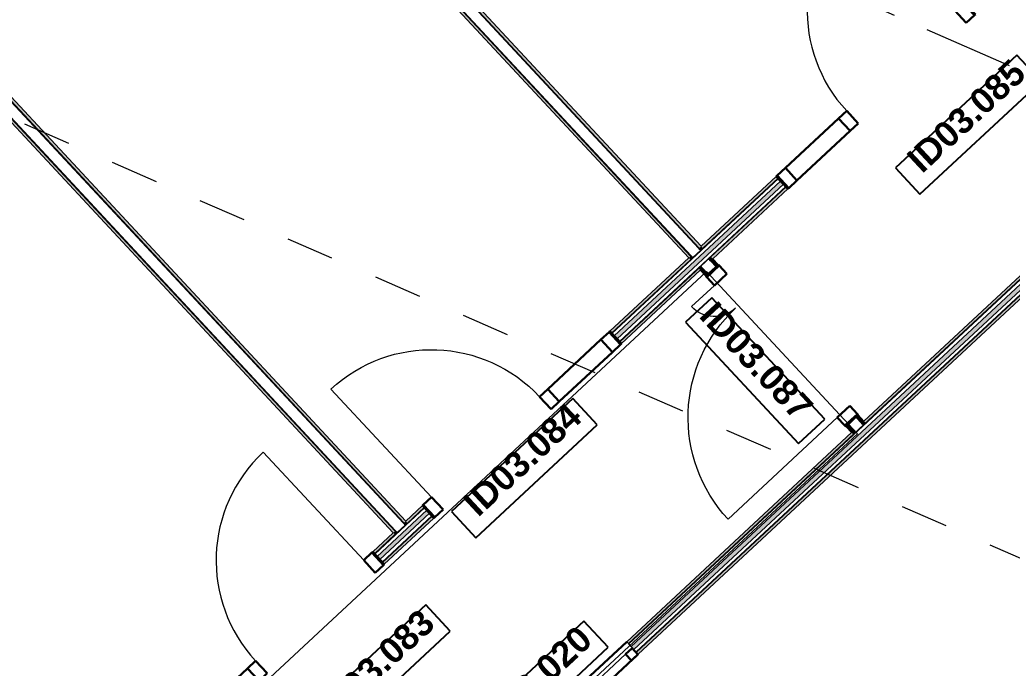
# Model space of a CAD drawing. Header units: millimetres. Extents: x -50172 to 90294, y -80883 to 25069.
# Drawn here: x -10694 to -4843, y -15485 to -11662 of the extents above; entities that cross this region are included whole.
import ezdxf
from ezdxf.enums import TextEntityAlignment as Align

# ---------------------------------------------------------------- set-up
doc = ezdxf.new("R2010")
doc.units = ezdxf.units.MM
doc.header["$MEASUREMENT"] = 0
doc.linetypes.add('Dashed', pattern=[564.444447, 282.222223, -282.222223])
doc.linetypes.add('Double Dashed', pattern=[1093.611073, 529.166651, -211.666656, 141.111112, -211.666656])
for name, color, linetype in [('A-95-MC_Marker_Section_P2.Marker', 7, 'Continuous'), ('New_A-05-M_Gross_Int_Circulation', 7, 'Continuous'), ('New_A-15-MG_Structural_Grid_Phase_2', 7, 'Continuous'), ('New_A-25-M_Wall_Int', 7, 'Continuous'), ('New_ArchiCAD Door Markers', 7, 'Continuous'), ('New_ArchiCAD Doors', 7, 'Continuous'), ('New_ArchiCAD Window Markers', 7, 'Continuous'), ('New_ArchiCAD Windows', 7, 'Continuous')]:
    doc.layers.add(name, color=color, linetype=linetype)
for name, color, linetype, lineweight in [('A-95-MC_Marker_Section_P2.Marker_Pen_No__1', 7, 'Continuous', 13), ('New_A-25-M_Wall_Int_Pen_No__1', 7, 'Continuous', 13), ('New_ArchiCAD Door Markers_Pen_No__1', 7, 'Continuous', 13), ('New_ArchiCAD Door Markers_Pen_No__5', 7, 'Continuous', 25), ('New_ArchiCAD Doors_Pen_No__1', 7, 'Continuous', 13), ('New_ArchiCAD Window Markers_Pen_No__1', 7, 'Continuous', 13), ('New_ArchiCAD Window Markers_Pen_No__5', 7, 'Continuous', 25), ('New_ArchiCAD Windows_Pen_No__1', 7, 'Continuous', 13), ('New_ArchiCAD Windows_Pen_No__83', 8, 'Continuous', 20), ('New_ArchiCAD Zone Stamps_Pen_No__6', 7, 'Continuous', 35)]:
    doc.layers.add(name, color=color, linetype=linetype, lineweight=lineweight)
for name, color, linetype, lineweight, true_color in [('New_A-05-M_Gross_Int_Circulation_Pen_No__74', 7, 'Continuous', 20, 0x606060), ('New_A-15-MG_Structural_Grid_Phase_2_Pen_No__222', 7, 'Continuous', 13, 0x65af33), ('New_A-25-M_Wall_Int_Pen_No__107', 7, 'Continuous', 15, 0xa6a6a6), ('New_ArchiCAD Doors_Pen_No__43', 7, 'Continuous', 30, 0x444444), ('New_ArchiCAD Doors_Pen_No__63', 7, 'Continuous', 20, 0x606060), ('New_ArchiCAD Windows_Pen_No__23', 7, 'Continuous', 30, 0x2a2a2a), ('New_ArchiCAD Windows_Pen_No__43', 7, 'Continuous', 30, 0x444444)]:
    doc.layers.add(name, color=color, linetype=linetype, lineweight=lineweight, true_color=true_color)
doc.styles.add('GENERATED_STYLE_1', font='')
doc.styles.add('GENERATED_STYLE_2', font='')
doc.styles.add('GENERATED_STYLE_3', font='')
doc.styles.add('GENERATED_STYLE_4', font='')
doc.styles.get('GENERATED_STYLE_1').set_extended_font_data('Arial', bold=True)
doc.styles.get('GENERATED_STYLE_2').set_extended_font_data('Swis721 BT', bold=True)
doc.styles.get('GENERATED_STYLE_3').set_extended_font_data('Arial')
doc.styles.get('GENERATED_STYLE_4').set_extended_font_data('Swis721 BT')

# ---------------------------------------------------------------- blocks, each defined once
blk = doc.blocks.new('Corridor 02-Third_INB 3152_2_1', base_point=(-27291.1, -30973.4))
at = {"layer": 'New_A-05-M_Gross_Int_Circulation_Pen_No__74', "linetype": 'Continuous'}
for p, q in [((-6645.4, -13146), (-25292.6, -30497.4)), ((-5754.5, -14103.4), (-6645.4, -13146)), ((-24435.4, -31464.6), (-5754.5, -14103.4))]:
    blk.add_line(p, q, dxfattribs=at)
at = {"layer": 'New_ArchiCAD Zone Stamps_Pen_No__6'}
for tag, height, style, p in [('ROOM_NAME', 250, 'GENERATED_STYLE_1', (-28123.9, -29413.8)), ('zoneNameLine2', 250, 'GENERATED_STYLE_1', (-28312.4, -29846)), ('ROOM_NUMBER', 200, 'GENERATED_STYLE_3', (-28500.8, -30266.7)), ('measuredAreaCode', 200, 'GENERATED_STYLE_3', (-28657.8, -30626.8)), ('ROOM_HOLES_PRM', 200, 'GENERATED_STYLE_3', (-28350.4, -30760.8)), ('DUMMY_649', 200, 'GENERATED_STYLE_3', (-27721.3, -31035.2)), ('DUMMY_650', 133.3, 'GENERATED_STYLE_3', (-27442, -31141.7))]:
    blk.add_attdef(tag, text='', height=height, rotation=336.44041, dxfattribs=dict(at, style=style)).set_placement(p, align=Align.TOP_LEFT)
blk = doc.blocks.new('*X537')
at = {"layer": 'New_A-25-M_Wall_Int_Pen_No__107', "linetype": 'Continuous'}
blk.add_hatch(color=256, dxfattribs=at).paths.add_polyline_path([(-7089.7, -15356.6), (-7081.6, -15365.4), (-7072.7, -15374.9), (-1122.6, -9838), (-1127.6, -9808.6)])
blk = doc.blocks.new('Horizontal Multi-Sash Window 19_2')
at = {"layer": 'New_ArchiCAD Windows_Pen_No__1', "linetype": 'Continuous'}
for p, q in [((-750, -13), (-750, 0)), ((750, -13), (750, 0)), ((-750, -32), (-750, -13)), ((-750, -35), (-750, -32)), ((-750, -50), (-750, -35)), ((750, -32), (750, -13)), ((750, -35), (750, -32)), ((750, -50), (750, -35))]:
    blk.add_line(p, q, dxfattribs=at)
at = {"layer": 'New_ArchiCAD Windows_Pen_No__23', "linetype": 'Continuous'}
for p, q in [((-750, 50), (750, 50)), ((-750, -50), (750, -50))]:
    blk.add_line(p, q, dxfattribs=at)
at = {"layer": 'New_ArchiCAD Windows_Pen_No__43', "linetype": 'Continuous'}
for p, q in [((-750, 0), (-745, 0)), ((-745, 0), (-695, 0)), ((-695, 0), (-695, -50)), ((-25, -50), (-25, 0)), ((-25, 0), (0, 0)), ((0, 0), (25, 0)), ((25, 0), (25, -50)), ((695, -50), (695, 0)), ((695, 0), (745, 0)), ((745, 0), (750, 0)), ((-745, -50), (-750, -50)), ((-695, -50), (-745, -50)), ((0, -50), (-25, -50)), ((25, -50), (0, -50)), ((745, -50), (695, -50)), ((750, -50), (745, -50))]:
    blk.add_line(p, q, dxfattribs=at)
at = {"layer": 'New_ArchiCAD Windows_Pen_No__83', "linetype": 'Continuous'}
for p, q in [((-745, -50), (-745, 0)), ((-695, 0), (-25, 0)), ((25, 0), (695, 0)), ((745, -50), (745, 0)), ((-25, -50), (-695, -50)), ((695, -50), (25, -50))]:
    blk.add_line(p, q, dxfattribs=at)
blk = doc.blocks.new('Window Stamp 18_8')
at = {"layer": 'New_ArchiCAD Window Markers_Pen_No__5', "linetype": 'Continuous'}
for p, q in [((647.5, -150), (-647.5, -150)), ((-647.5, -150), (-647.5, -361.8)), ((647.5, -150), (-647.5, -150)), ((647.5, -361.8), (647.5, -150)), ((-647.5, -361.8), (647.5, -361.8))]:
    blk.add_line(p, q, dxfattribs=at)
at = {"layer": 'New_ArchiCAD Window Markers_Pen_No__1', "style": 'GENERATED_STYLE_2'}
blk.add_attdef('AC_WIDO_ID', text='', height=150, rotation=180, dxfattribs=at).set_placement((588.7, -105.4), align=Align.BOTTOM_LEFT)
blk = doc.blocks.new('Wall_117_1', base_point=(-1115.1, -9881.6))
at = {"layer": 'New_A-25-M_Wall_Int_Pen_No__107', "linetype": 'Continuous'}
for points in [[(-5707.2, -14038.7), (-1132.3, -9781.5), (-1135.3, -9763.8), (-5717.4, -14027.7)], [(-7057.7, -15391), (-7047.5, -15402), (-4326.2, -12869.7), (-4341.2, -12863.2)], [(-5718.2, -14048.9), (-5707.2, -14038.7), (-5717.4, -14027.7), (-5728.4, -14037.9)], [(-7115.6, -15328.8), (-7105.4, -15339.7), (-5780.4, -14106.8), (-5790.6, -14095.8)], [(-5780.4, -14106.8), (-5769.4, -14096.6), (-5779.7, -14085.6), (-5790.6, -14095.8)]]:
    blk.add_hatch(color=256, dxfattribs=at).paths.add_polyline_path(points)
at = {"layer": 'New_A-25-M_Wall_Int_Pen_No__107', "linetype": 'Continuous', "lineweight": 0, "true_color": 0x535353}
for points in [[(-5716.1, -14051.1), (-1131.7, -9785), (-1132.3, -9781.5), (-5718.2, -14048.9)], [(-4332.2, -12850.7), (-7059.8, -15388.8), (-7057.7, -15391), (-4329.2, -12852)], [(-5720.4, -14050.9), (-5718.2, -14048.9), (-5728.4, -14037.9), (-5730.6, -14039.9)], [(-5720.4, -14050.9), (-7105.4, -15339.7), (-7103.4, -15341.9), (-5718.3, -14053.1)], [(-5769.4, -14096.6), (-5767.2, -14094.5), (-5777.5, -14083.5), (-5779.7, -14085.6)], [(-5718.3, -14053.1), (-5716.1, -14051.1), (-5718.2, -14048.9), (-5720.4, -14050.9)]]:
    blk.add_hatch(color=251, dxfattribs=at).paths.add_polyline_path(points)
at = {"layer": 'New_A-25-M_Wall_Int_Pen_No__1', "linetype": 'Continuous'}
for p, q in [((-1131.7, -9785), (-7103.4, -15341.9)), ((-1127.6, -9808.6), (-7089.7, -15356.6)), ((-1132.3, -9781.5), (-5718.2, -14048.9)), ((-1122.6, -9838), (-7072.7, -15374.9)), ((-4332.2, -12850.7), (-7059.8, -15388.8)), ((-4341.2, -12863.2), (-7057.7, -15391)), ((-5730.6, -14039.9), (-5720.4, -14050.9)), ((-5718.2, -14048.9), (-5728.4, -14037.9)), ((-5720.4, -14050.9), (-7105.4, -15339.7)), ((-5779.7, -14085.6), (-5769.4, -14096.6)), ((-5777.5, -14083.5), (-5767.2, -14094.5)), ((-7105.4, -15339.7), (-7115.6, -15328.8)), ((-7103.4, -15341.9), (-7105.4, -15339.7)), ((-7089.7, -15356.6), (-7103.4, -15341.9)), ((-7081.6, -15365.4), (-7089.7, -15356.6)), ((-7072.7, -15374.9), (-7081.6, -15365.4)), ((-7059.8, -15388.8), (-7072.7, -15374.9)), ((-7057.7, -15391), (-7059.8, -15388.8)), ((-7047.5, -15402), (-7057.7, -15391))]:
    blk.add_line(p, q, dxfattribs=at)
at = {"layer": 'New_A-25-M_Wall_Int_Pen_No__1', "linetype": 'Continuous', "flags": 128}
for points in [[(-1135.3, -9763.8), (-5717.4, -14027.7)], [(-7047.5, -15402), (-4326.2, -12869.7)], [(-5790.6, -14095.8), (-7115.6, -15328.8)]]:
    blk.add_lwpolyline(points, dxfattribs=at)
at = {"layer": 'New_A-25-M_Wall_Int', "color": 250, "lineweight": 50, "true_color": 0x2a2a2a}
blk.add_blockref('*X537', (0, 0), dxfattribs=at)
at = {"layer": 'New_ArchiCAD Window Markers'}
ref = blk.add_blockref('Window Stamp 18_8', (-7596.6, -15912.9), dxfattribs=dict(at, rotation=222.9395604774693))
ref.add_attrib('AC_WIDO_ID', 'P2-IS03.020', dxfattribs={"layer": 'New_ArchiCAD Window Markers_Pen_No__1', "color": 7, "height": 150, "rotation": 42.93956, "style": 'GENERATED_STYLE_2'}).set_placement((-8129.7, -16159.5), align=Align.BOTTOM_LEFT)
at = {"layer": 'New_ArchiCAD Windows', "color": 251, "linetype": 'Continuous', "lineweight": 20, "true_color": 0x606060, "xscale": -1, "zscale": 1000, "rotation": 42.93956047746932}
blk.add_blockref('Horizontal Multi-Sash Window 19_2', (-7630.6, -15876.3), dxfattribs=at)
blk = doc.blocks.new('*X583')
at = {"layer": 'New_A-25-M_Wall_Int_Pen_No__107', "linetype": 'Continuous'}
blk.add_hatch(color=256, dxfattribs=at).paths.add_polyline_path([(-8587.6, -14826), (-8570.6, -14844.3), (-8277.8, -14571.8), (-8294.8, -14553.5)])
blk = doc.blocks.new('*X584')
at = {"layer": 'New_A-25-M_Wall_Int_Pen_No__107', "linetype": 'Continuous'}
blk.add_hatch(color=256, dxfattribs=at).paths.add_polyline_path([(-6208.4, -12612), (-7189.4, -13524.8), (-7172.3, -13543.1), (-6191.3, -12630.3)])
blk = doc.blocks.new('Door with Sidelight on Side 2 19_8')
at = {"layer": 'New_ArchiCAD Doors_Pen_No__1', "linetype": 'Continuous'}
for p, q in [((-755, 0), (-755, -15)), ((755, 0), (755, -15)), ((-755, -15), (-755, -18)), ((-755, -18), (-755, -37)), ((-755, -37), (-755, -62)), ((755, -15), (755, -18)), ((755, -18), (755, -37)), ((755, -37), (755, -62)), ((-755, -62), (-755, -82)), ((-755, -82), (-755, -85)), ((-755, -85), (-755, -100)), ((755, -62), (755, -82)), ((755, -82), (755, -85)), ((755, -85), (755, -100))]:
    blk.add_line(p, q, dxfattribs=at)
at = {"layer": 'New_ArchiCAD Doors_Pen_No__43', "linetype": 'Continuous'}
for p, q in [((-748, 0), (-755, 0)), ((-755, 0), (-755, -100)), ((-682, 0), (-748, 0)), ((-748, 0), (-748, -100)), ((-254, 0), (-682, 0)), ((-682, 0), (-682, -100)), ((-682, -100), (-682, 0)), ((-254, -100), (-254, 0)), ((-188, 0), (-254, 0)), ((-254, 0), (-254, -100)), ((-188, -100), (-188, 0)), ((748, 0), (682, 0)), ((682, 0), (682, -100)), ((748, 0), (755, 0)), ((748, -100), (748, 0)), ((755, 0), (755, -100)), ((-748, -100), (-755, -100)), ((-748, -100), (-682, -100)), ((-682, -100), (-254, -100)), ((-254, -100), (-188, -100)), ((682, -100), (748, -100)), ((748, -100), (755, -100))]:
    blk.add_line(p, q, dxfattribs=at)
at = {"layer": 'New_ArchiCAD Doors_Pen_No__63', "linetype": 'Continuous'}
blk.add_line((682, 0), (682, 870), dxfattribs=at)
blk.add_arc((682, 0), 870, 90, 180, dxfattribs=at)
blk = doc.blocks.new('Door Stamp 17_19')
at = {"layer": 'New_ArchiCAD Door Markers_Pen_No__5', "linetype": 'Continuous'}
for p, q in [((770.5, -441.9), (-206.6, -441.9)), ((-206.6, -441.9), (-206.6, -653.7)), ((770.5, -653.7), (770.5, -441.9)), ((-206.6, -653.7), (770.5, -653.7)), ((-206.6, -653.7), (770.5, -653.7))]:
    blk.add_line(p, q, dxfattribs=at)
at = {"layer": 'New_ArchiCAD Door Markers_Pen_No__1', "style": 'GENERATED_STYLE_2'}
blk.add_attdef('AC_WIDO_ID', text='', height=150, dxfattribs=at).set_placement((-147.8, -609.1), align=Align.BOTTOM_LEFT)
blk = doc.blocks.new('Door Stamp 17_22')
at = {"layer": 'New_ArchiCAD Door Markers_Pen_No__5', "linetype": 'Continuous'}
for p, q in [((324.1, -142.3), (-653.1, -142.3)), ((-653.1, -142.3), (-653.1, -354.1)), ((324.1, -354.1), (324.1, -142.3)), ((-653.1, -354.1), (324.1, -354.1)), ((-653.1, -354.1), (324.1, -354.1))]:
    blk.add_line(p, q, dxfattribs=at)
at = {"layer": 'New_ArchiCAD Door Markers_Pen_No__1', "style": 'GENERATED_STYLE_2'}
blk.add_attdef('AC_WIDO_ID', text='', height=150, dxfattribs=at).set_placement((-594.3, -309.5), align=Align.BOTTOM_LEFT)
blk = doc.blocks.new('Wall_128_1', base_point=(-25323.7, -30348.4))
at = {"layer": 'New_A-25-M_Wall_Int_Pen_No__107', "linetype": 'Continuous', "lineweight": 0, "true_color": 0x535353}
for points in [[(-6223.4, -12595.9), (-6677.2, -13018.3), (-6675.2, -13020.5), (-6221.3, -12598.1)], [(-6680.7, -13112.9), (-6678.6, -13115.1), (-6175.7, -12647.2), (-6177.7, -12645)], [(-6679.4, -13020.3), (-7204.3, -13508.7), (-7202.3, -13510.9), (-6677.4, -13022.5)], [(-6687.5, -13007.3), (-6689.7, -13009.3), (-6679.4, -13020.3), (-6677.2, -13018.3)], [(-6677.2, -13018.3), (-6679.4, -13020.3), (-6677.4, -13022.5), (-6675.2, -13020.5)], [(-6736.5, -13052.9), (-6738.7, -13055), (-6728.5, -13065.9), (-6726.3, -13063.9)], [(-6629.6, -13069.5), (-6631.8, -13071.5), (-6621.5, -13082.5), (-6619.3, -13080.5)], [(-6682.8, -13115), (-7158.7, -13557.8), (-7156.7, -13560), (-6680.8, -13117.2)], [(-6680.7, -13112.9), (-6682.8, -13115), (-6680.8, -13117.2), (-6678.6, -13115.1)], [(-6678.6, -13115.1), (-6680.8, -13117.2), (-6670.6, -13128.2), (-6668.4, -13126.1)], [(-8419.6, -14639.5), (-8417.6, -14641.7), (-8307.8, -14539.6), (-8309.8, -14537.4)], [(-8557, -14858.9), (-8554.9, -14861.1), (-8262.1, -14588.6), (-8264.2, -14586.4)], [(-8421.8, -14641.6), (-8602.6, -14809.8), (-8600.6, -14812), (-8419.8, -14643.8)], [(-8478.9, -14674.2), (-8481.1, -14676.2), (-8470.9, -14687.2), (-8468.7, -14685.2)], [(-8429.8, -14628.6), (-8432, -14630.6), (-8421.8, -14641.6), (-8419.6, -14639.5)], [(-8419.6, -14639.5), (-8421.8, -14641.6), (-8419.8, -14643.8), (-8417.6, -14641.7)]]:
    blk.add_hatch(color=251, dxfattribs=at).paths.add_polyline_path(points)
at = {"layer": 'New_A-25-M_Wall_Int_Pen_No__107', "linetype": 'Continuous'}
for points in [[(-6233.6, -12584.9), (-6676.5, -12997.1), (-6666.3, -13008), (-6223.4, -12595.9)], [(-6175.7, -12647.2), (-6618.6, -13059.3), (-6608.4, -13070.3), (-6165.4, -12658.1)], [(-6676.5, -12997.1), (-6687.5, -13007.3), (-6677.2, -13018.3), (-6666.3, -13008)], [(-7214.6, -13497.8), (-7204.3, -13508.7), (-6739.5, -13076.2), (-6749.7, -13065.2)], [(-6738.7, -13055), (-6749.7, -13065.2), (-6739.5, -13076.2), (-6728.5, -13065.9)], [(-6618.6, -13059.3), (-6629.6, -13069.5), (-6619.3, -13080.5), (-6608.4, -13070.3)], [(-6691.8, -13127.4), (-7156.7, -13560), (-7146.4, -13571), (-6681.6, -13138.4)], [(-6680.8, -13117.2), (-6691.8, -13127.4), (-6681.6, -13138.4), (-6670.6, -13128.2)], [(-8320, -14526.4), (-8418.8, -14618.3), (-8408.6, -14629.3), (-8309.8, -14537.4)], [(-8554.9, -14861.1), (-8544.7, -14872.1), (-8251.9, -14599.6), (-8262.1, -14588.6)], [(-8418.8, -14618.3), (-8429.8, -14628.6), (-8419.6, -14639.5), (-8408.6, -14629.3)], [(-8481.1, -14676.2), (-8492.1, -14686.5), (-8481.8, -14697.4), (-8470.9, -14687.2)], [(-8492.1, -14686.5), (-8612.9, -14798.9), (-8602.6, -14809.8), (-8481.8, -14697.4)]]:
    blk.add_hatch(color=256, dxfattribs=at).paths.add_polyline_path(points)
at = {"layer": 'New_A-25-M_Wall_Int_Pen_No__1', "linetype": 'Continuous'}
for p, q in [((-7189.4, -13524.8), (-6208.4, -12612)), ((-7172.3, -13543.1), (-6191.3, -12630.3)), ((-6675.2, -13020.5), (-6221.3, -12598.1)), ((-6666.3, -13008), (-6223.4, -12595.9)), ((-6233.6, -12584.9), (-6223.4, -12595.9)), ((-6223.4, -12595.9), (-6221.3, -12598.1)), ((-6221.3, -12598.1), (-6208.4, -12612)), ((-6208.4, -12612), (-6191.3, -12630.3)), ((-6191.3, -12630.3), (-6177.7, -12645)), ((-7158.7, -13557.8), (-6177.7, -12645)), ((-6678.6, -13115.1), (-6175.7, -12647.2)), ((-6177.7, -12645), (-6175.7, -12647.2)), ((-6175.7, -12647.2), (-6165.4, -12658.1)), ((-7202.3, -13510.9), (-6677.4, -13022.5)), ((-6726.3, -13063.9), (-6679.4, -13020.3)), ((-6689.7, -13009.3), (-6679.4, -13020.3)), ((-6677.2, -13018.3), (-6687.5, -13007.3)), ((-6677.4, -13022.5), (-6675.2, -13020.5)), ((-6677.2, -13018.3), (-6666.3, -13008)), ((-7204.3, -13508.7), (-6739.5, -13076.2)), ((-6739.5, -13076.2), (-6728.5, -13065.9)), ((-6738.7, -13055), (-6728.5, -13065.9)), ((-6736.5, -13052.9), (-6726.3, -13063.9)), ((-6621.5, -13082.5), (-6631.8, -13071.5)), ((-6619.3, -13080.5), (-6629.6, -13069.5)), ((-7156.7, -13560), (-6680.8, -13117.2)), ((-6680.8, -13117.2), (-6670.6, -13128.2)), ((-6668.4, -13126.1), (-6678.6, -13115.1)), ((-7214.6, -13497.8), (-7204.3, -13508.7)), ((-7204.3, -13508.7), (-7202.3, -13510.9)), ((-7202.3, -13510.9), (-7189.4, -13524.8)), ((-7189.4, -13524.8), (-7172.3, -13543.1)), ((-7172.3, -13543.1), (-7158.7, -13557.8)), ((-7158.7, -13557.8), (-7156.7, -13560)), ((-7156.7, -13560), (-7146.4, -13571)), ((-8587.6, -14826), (-8294.8, -14553.5)), ((-8417.6, -14641.7), (-8307.8, -14539.6)), ((-8408.6, -14629.3), (-8309.8, -14537.4)), ((-8320, -14526.4), (-8309.8, -14537.4)), ((-8309.8, -14537.4), (-8307.8, -14539.6)), ((-8307.8, -14539.6), (-8294.8, -14553.5)), ((-8294.8, -14553.5), (-8277.8, -14571.8)), ((-8570.6, -14844.3), (-8277.8, -14571.8)), ((-8557, -14858.9), (-8264.2, -14586.4)), ((-8554.9, -14861.1), (-8262.1, -14588.6)), ((-8277.8, -14571.8), (-8264.2, -14586.4)), ((-8264.2, -14586.4), (-8262.1, -14588.6)), ((-8262.1, -14588.6), (-8251.9, -14599.6)), ((-8600.6, -14812), (-8419.8, -14643.8)), ((-8481.1, -14676.2), (-8470.9, -14687.2)), ((-8478.9, -14674.2), (-8468.7, -14685.2)), ((-8468.7, -14685.2), (-8421.8, -14641.6)), ((-8432, -14630.6), (-8421.8, -14641.6)), ((-8419.6, -14639.5), (-8429.8, -14628.6)), ((-8419.8, -14643.8), (-8417.6, -14641.7)), ((-8419.6, -14639.5), (-8408.6, -14629.3)), ((-8602.6, -14809.8), (-8481.8, -14697.4)), ((-8481.8, -14697.4), (-8470.9, -14687.2)), ((-8612.9, -14798.9), (-8602.6, -14809.8)), ((-8602.6, -14809.8), (-8600.6, -14812)), ((-8600.6, -14812), (-8587.6, -14826)), ((-8587.6, -14826), (-8570.6, -14844.3)), ((-8570.6, -14844.3), (-8557, -14858.9)), ((-8557, -14858.9), (-8554.9, -14861.1)), ((-8554.9, -14861.1), (-8544.7, -14872.1))]:
    blk.add_line(p, q, dxfattribs=at)
at = {"layer": 'New_A-25-M_Wall_Int_Pen_No__1', "linetype": 'Continuous', "flags": 128}
for points in [[(-6233.6, -12584.9), (-6676.5, -12997.1)], [(-6608.4, -13070.3), (-6165.4, -12658.1)], [(-6749.7, -13065.2), (-7214.6, -13497.8)], [(-7146.4, -13571), (-6681.6, -13138.4)], [(-8320, -14526.4), (-8418.8, -14618.3)], [(-8544.7, -14872.1), (-8251.9, -14599.6)], [(-8492.1, -14686.5), (-8612.9, -14798.9)]]:
    blk.add_lwpolyline(points, dxfattribs=at)
at = {"layer": 'New_A-25-M_Wall_Int', "color": 250, "lineweight": 50, "true_color": 0x2a2a2a}
for name in ['*X584', '*X583']:
    blk.add_blockref(name, (0, 0), dxfattribs=at)
at = {"layer": 'New_ArchiCAD Door Markers'}
ref = blk.add_blockref('Door Stamp 17_19', (-5680.8, -12070.6), dxfattribs=dict(at, rotation=42.93845664641172))
ref.add_attrib('AC_WIDO_ID', 'ID03.085', dxfattribs={"layer": 'New_ArchiCAD Door Markers_Pen_No__1', "color": 7, "height": 150, "rotation": 42.93846, "style": 'GENERATED_STYLE_2'}).set_placement((-5343.7, -12605.3), align=Align.BOTTOM_LEFT)
ref = blk.add_blockref('Door Stamp 17_22', (-7767.3, -14012.1), dxfattribs=dict(at, rotation=42.93845664641172))
ref.add_attrib('AC_WIDO_ID', 'ID03.084', dxfattribs={"layer": 'New_ArchiCAD Door Markers_Pen_No__1', "color": 7, "height": 150, "rotation": 42.93846, "style": 'GENERATED_STYLE_2'}).set_placement((-7961.1, -14631.5), align=Align.BOTTOM_LEFT)
ref = blk.add_blockref('Door Stamp 17_19', (-9165.6, -15313.2), dxfattribs=dict(at, rotation=42.93845664641172))
ref.add_attrib('AC_WIDO_ID', 'ID03.083', dxfattribs={"layer": 'New_ArchiCAD Door Markers_Pen_No__1', "color": 7, "height": 150, "rotation": 42.93846, "style": 'GENERATED_STYLE_2'}).set_placement((-8828.5, -15847.8), align=Align.BOTTOM_LEFT)
at = {"layer": 'New_ArchiCAD Doors', "color": 251, "linetype": 'Continuous', "lineweight": 20, "true_color": 0x606060, "zscale": 1000, "rotation": 42.93845664641172}
for p in [(-5680.8, -12070.6), (-9165.6, -15313.2)]:
    blk.add_blockref('Door with Sidelight on Side 2 19_8', p, dxfattribs=at)
at = {"layer": 'New_ArchiCAD Doors', "color": 251, "linetype": 'Continuous', "lineweight": 20, "true_color": 0x606060, "xscale": -1, "zscale": 1000, "rotation": 42.93845664641172}
blk.add_blockref('Door with Sidelight on Side 2 19_8', (-7767.3, -14012.1), dxfattribs=at)
blk = doc.blocks.new('Wall_152_1', base_point=(-9629.2, -9824))
at = {"layer": 'New_A-25-M_Wall_Int_Pen_No__107', "linetype": 'Continuous', "lineweight": 0, "true_color": 0x535353}
for points in [[(-9411.5, -10084.4), (-6689.7, -13009.3), (-6687.5, -13007.3), (-9409.3, -10082.4)], [(-9460.5, -10130.1), (-6738.7, -13055), (-6736.5, -13052.9), (-9458.3, -10128)]]:
    blk.add_hatch(color=251, dxfattribs=at).paths.add_polyline_path(points)
at = {"layer": 'New_A-25-M_Wall_Int_Pen_No__107', "linetype": 'Continuous'}
for points in [[(-9409.3, -10082.4), (-6687.5, -13007.3), (-6676.5, -12997.1), (-9398.3, -10072.2)], [(-9471.5, -10140.3), (-6749.7, -13065.2), (-6738.7, -13055), (-9460.5, -10130.1)]]:
    blk.add_hatch(color=256, dxfattribs=at).paths.add_polyline_path(points)
at = {"layer": 'New_A-25-M_Wall_Int_Pen_No__1', "linetype": 'Continuous'}
for p, q in [((-9411.5, -10084.4), (-6689.7, -13009.3)), ((-9409.3, -10082.4), (-6687.5, -13007.3)), ((-9460.5, -10130.1), (-6738.7, -13055)), ((-9458.3, -10128), (-6736.5, -13052.9))]:
    blk.add_line(p, q, dxfattribs=at)
at = {"layer": 'New_A-25-M_Wall_Int_Pen_No__1', "linetype": 'Continuous', "flags": 128}
for points in [[(-9222, -10261.6), (-9398.3, -10072.2)], [(-9471.5, -10140.3), (-6749.7, -13065.2)], [(-6676.5, -12997.1), (-9211.8, -10272.6)]]:
    blk.add_lwpolyline(points, dxfattribs=at)
blk = doc.blocks.new('Wall_153_1', base_point=(-11371.5, -11445.3))
at = {"layer": 'New_A-25-M_Wall_Int_Pen_No__107', "linetype": 'Continuous'}
for points in [[(-11151.6, -11703.7), (-8429.8, -14628.6), (-8418.8, -14618.3), (-11140.6, -11693.5)], [(-11213.8, -11761.6), (-8492.1, -14686.5), (-8481.1, -14676.2), (-11202.8, -11751.4)]]:
    blk.add_hatch(color=256, dxfattribs=at).paths.add_polyline_path(points)
at = {"layer": 'New_A-25-M_Wall_Int_Pen_No__107', "linetype": 'Continuous', "lineweight": 0, "true_color": 0x535353}
for points in [[(-11202.8, -11751.4), (-8481.1, -14676.2), (-8478.9, -14674.2), (-11200.6, -11749.4)], [(-11153.8, -11705.8), (-8432, -14630.6), (-8429.8, -14628.6), (-11151.6, -11703.7)]]:
    blk.add_hatch(color=251, dxfattribs=at).paths.add_polyline_path(points)
at = {"layer": 'New_A-25-M_Wall_Int_Pen_No__1', "linetype": 'Continuous'}
for p, q in [((-11202.8, -11751.4), (-8481.1, -14676.2)), ((-11200.6, -11749.4), (-8478.9, -14674.2)), ((-11153.8, -11705.8), (-8432, -14630.6)), ((-11151.6, -11703.7), (-8429.8, -14628.6))]:
    blk.add_line(p, q, dxfattribs=at)
at = {"layer": 'New_A-25-M_Wall_Int_Pen_No__1', "linetype": 'Continuous', "flags": 128}
for points in [[(-8418.8, -14618.3), (-11140.6, -11693.5)], [(-11213.8, -11761.6), (-8492.1, -14686.5)]]:
    blk.add_lwpolyline(points, dxfattribs=at)
blk = doc.blocks.new('Wall_154_1', base_point=(-10256.4, -16328.2))
at = {"layer": 'New_A-25-M_Wall_Int_Pen_No__107', "linetype": 'Continuous'}
for points in [[(-10183.2, -16260.1), (-12904.9, -13335.3), (-12915.9, -13345.5), (-10194.2, -16270.3)], [(-10245.4, -16318), (-12967.1, -13393.2), (-12978.1, -13403.4), (-10256.4, -16328.2)]]:
    blk.add_hatch(color=256, dxfattribs=at).paths.add_polyline_path(points)
at = {"layer": 'New_A-25-M_Wall_Int_Pen_No__107', "linetype": 'Continuous', "lineweight": 0, "true_color": 0x535353}
for points in [[(-10243.2, -16315.9), (-12964.9, -13391.1), (-12967.1, -13393.2), (-10245.4, -16318)], [(-10194.2, -16270.3), (-12915.9, -13345.5), (-12918.1, -13347.5), (-10196.4, -16272.3)]]:
    blk.add_hatch(color=251, dxfattribs=at).paths.add_polyline_path(points)
at = {"layer": 'New_A-25-M_Wall_Int_Pen_No__1', "linetype": 'Continuous'}
for p, q in [((-10245.4, -16318), (-12967.1, -13393.2)), ((-10243.2, -16315.9), (-12964.9, -13391.1)), ((-10196.4, -16272.3), (-12918.1, -13347.5)), ((-10194.2, -16270.3), (-12915.9, -13345.5))]:
    blk.add_line(p, q, dxfattribs=at)
at = {"layer": 'New_A-25-M_Wall_Int_Pen_No__1', "linetype": 'Continuous', "flags": 128}
for points in [[(-10183.2, -16260.1), (-12904.9, -13335.3)], [(-12978.1, -13403.4), (-10256.4, -16328.2)]]:
    blk.add_lwpolyline(points, dxfattribs=at)
blk = doc.blocks.new('Double Door Asymmetric 19_12')
at = {"layer": 'New_ArchiCAD Doors_Pen_No__1', "linetype": 'Continuous'}
for p, q in [((-605, 0), (-605, -15)), ((605, 0), (605, -15)), ((-605, -15), (-605, -18)), ((-605, -18), (-605, -82)), ((605, -15), (605, -18)), ((605, -18), (605, -82)), ((-605, -82), (-605, -85)), ((-605, -85), (-605, -100)), ((605, -82), (605, -85)), ((605, -85), (605, -100))]:
    blk.add_line(p, q, dxfattribs=at)
at = {"layer": 'New_ArchiCAD Doors_Pen_No__43', "linetype": 'Continuous'}
for p, q in [((-598, 0), (-605, 0)), ((-605, 0), (-605, -100)), ((-532, 0), (-598, 0)), ((-598, 0), (-598, -100)), ((-532, -100), (-532, 0)), ((598, 0), (532, 0)), ((532, 0), (532, -100)), ((598, 0), (605, 0)), ((598, -100), (598, 0)), ((605, 0), (605, -100)), ((-598, -100), (-605, -100)), ((-598, -100), (-532, -100)), ((532, -100), (598, -100)), ((598, -100), (605, -100))]:
    blk.add_line(p, q, dxfattribs=at)
at = {"layer": 'New_ArchiCAD Doors_Pen_No__63', "linetype": 'Continuous'}
for p, q in [((532, 0), (532, 879.9)), ((-532, 0), (-532, 184.1))]:
    blk.add_line(p, q, dxfattribs=at)
for centre, radius, start, end in [((532, 0), 879.9, 90, 180), ((-532, 0), 184.1, 0, 90)]:
    blk.add_arc(centre, radius, start, end, dxfattribs=at)
blk = doc.blocks.new('Door Stamp 17_28')
at = {"layer": 'New_ArchiCAD Door Markers_Pen_No__5', "linetype": 'Continuous'}
for p, q in [((488.6, -160), (-488.6, -160)), ((-488.6, -160), (-488.6, -371.8)), ((488.6, -371.8), (488.6, -160)), ((-488.6, -371.8), (488.6, -371.8)), ((-488.6, -371.8), (488.6, -371.8))]:
    blk.add_line(p, q, dxfattribs=at)
at = {"layer": 'New_ArchiCAD Door Markers_Pen_No__1', "style": 'GENERATED_STYLE_2'}
blk.add_attdef('AC_WIDO_ID', text='', height=150, dxfattribs=at).set_placement((-429.7, -327.2), align=Align.BOTTOM_LEFT)
blk = doc.blocks.new('Wall_312_1', base_point=(-6676.5, -12997.1))
at = {"layer": 'New_A-25-M_Wall_Int_Pen_No__107', "linetype": 'Continuous', "lineweight": 0, "true_color": 0x535353}
for points in [[(-6621.5, -13082.5), (-6588.3, -13118.3), (-6586.1, -13116.2), (-6619.3, -13080.5)], [(-6668.4, -13126.1), (-6670.6, -13128.2), (-6637.3, -13163.9), (-6635.1, -13161.9)], [(-5764, -14004.1), (-5730.6, -14039.9), (-5728.4, -14037.9), (-5761.8, -14002)], [(-5810.8, -14047.7), (-5813, -14049.7), (-5779.7, -14085.6), (-5777.5, -14083.5)]]:
    blk.add_hatch(color=251, dxfattribs=at).paths.add_polyline_path(points)
at = {"layer": 'New_A-25-M_Wall_Int_Pen_No__107', "linetype": 'Continuous'}
for points in [[(-6608.4, -13070.3), (-6619.3, -13080.5), (-6586.1, -13116.2), (-6575.1, -13106)], [(-6670.6, -13128.2), (-6681.6, -13138.4), (-6648.3, -13174.1), (-6637.3, -13163.9)], [(-5761.8, -14002), (-5728.4, -14037.9), (-5717.4, -14027.7), (-5750.8, -13991.8)], [(-5824, -14059.9), (-5790.6, -14095.8), (-5779.7, -14085.6), (-5813, -14049.7)]]:
    blk.add_hatch(color=256, dxfattribs=at).paths.add_polyline_path(points)
at = {"layer": 'New_A-25-M_Wall_Int_Pen_No__1', "linetype": 'Continuous'}
for p, q in [((-6621.5, -13082.5), (-6588.3, -13118.3)), ((-6619.3, -13080.5), (-6586.1, -13116.2)), ((-6670.6, -13128.2), (-6637.3, -13163.9)), ((-6668.4, -13126.1), (-6635.1, -13161.9)), ((-6648.3, -13174.1), (-6637.3, -13163.9)), ((-6637.3, -13163.9), (-6635.1, -13161.9)), ((-6635.1, -13161.9), (-6588.3, -13118.3)), ((-6588.3, -13118.3), (-6586.1, -13116.2)), ((-6586.1, -13116.2), (-6575.1, -13106)), ((-5810.8, -14047.7), (-5764, -14004.1)), ((-5764, -14004.1), (-5761.8, -14002)), ((-5764, -14004.1), (-5730.6, -14039.9)), ((-5761.8, -14002), (-5750.8, -13991.8)), ((-5761.8, -14002), (-5728.4, -14037.9)), ((-5824, -14059.9), (-5813, -14049.7)), ((-5813, -14049.7), (-5810.8, -14047.7)), ((-5813, -14049.7), (-5779.7, -14085.6)), ((-5810.8, -14047.7), (-5777.5, -14083.5))]:
    blk.add_line(p, q, dxfattribs=at)
at = {"layer": 'New_A-25-M_Wall_Int_Pen_No__1', "linetype": 'Continuous', "flags": 128}
for points in [[(-6575.1, -13106), (-6608.4, -13070.3)], [(-6681.6, -13138.4), (-6648.3, -13174.1)], [(-5717.4, -14027.7), (-5750.8, -13991.8)], [(-5824, -14059.9), (-5790.6, -14095.8)]]:
    blk.add_lwpolyline(points, dxfattribs=at)
at = {"layer": 'New_ArchiCAD Door Markers'}
ref = blk.add_blockref('Door Stamp 17_28', (-6163, -13548.9), dxfattribs=dict(at, rotation=312.94029715252))
ref.add_attrib('AC_WIDO_ID', 'ID03.087', dxfattribs={"layer": 'New_ArchiCAD Door Markers_Pen_No__1', "color": 7, "height": 150, "rotation": 312.9403, "style": 'GENERATED_STYLE_2'}).set_placement((-6727.9, -13443), align=Align.BOTTOM_LEFT)
at = {"layer": 'New_ArchiCAD Doors', "color": 251, "linetype": 'Continuous', "lineweight": 20, "true_color": 0x606060, "xscale": -1, "zscale": 1000, "rotation": 132.94029715252}
blk.add_blockref('Double Door Asymmetric 19_12', (-6236.2, -13617), dxfattribs=at)
blk = doc.blocks.new('Standard grid marker_30')
at = {"layer": 'New_A-15-MG_Structural_Grid_Phase_2_Pen_No__222', "linetype": 'Double Dashed'}
blk.add_line((705.1, 0), (32130.3, 0), dxfattribs=at)
at = {"layer": 'New_A-15-MG_Structural_Grid_Phase_2_Pen_No__222', "style": 'GENERATED_STYLE_4'}
for tag, p in [('AC_MarkerText_1_0', (-500, 43.4)), ('AC_MarkerText_1_1', (33335.4, 43.4))]:
    blk.add_attdef(tag, text='', height=350, rotation=180, dxfattribs=at).set_placement(p, align=Align.MIDDLE_CENTER)
blk = doc.blocks.new('Cutting Plane_3_1', base_point=(15693.3, -23770.8))
at = {"layer": 'A-95-MC_Marker_Section_P2.Marker_Pen_No__1', "linetype": 'Dashed'}
blk.add_line((15464.1, -23670.9), (-14070.1, -10792.5), dxfattribs=at)

msp = doc.modelspace()

# ---------------------------------------------------------------- block references
at = {"layer": 'A-95-MC_Marker_Section_P2.Marker'}
msp.add_blockref('Cutting Plane_3_1', (15693.3, -23770.8), dxfattribs=at)
at = {"layer": 'New_A-05-M_Gross_Int_Circulation', "linetype": 'Continuous'}
msp.add_blockref('Corridor 02-Third_INB 3152_2_1', (-27291.1, -30973.4), dxfattribs=at)
at = {"layer": 'New_A-15-MG_Structural_Grid_Phase_2', "color": 8, "linetype": 'Continuous', "lineweight": 15, "zscale": 1000, "rotation": 156.4404115839929}
msp.add_blockref('Standard grid marker_30', (15837, -20956.1), dxfattribs=at)
at = {"layer": 'New_A-25-M_Wall_Int', "color": 250, "lineweight": 50, "true_color": 0x2a2a2a}
for name, p in [('Wall_128_1', (-25323.7, -30348.4)), ('Wall_117_1', (-1115.1, -9881.6)), ('Wall_152_1', (-9629.2, -9824)), ('Wall_153_1', (-11371.5, -11445.3)), ('Wall_312_1', (-6676.5, -12997.1)), ('Wall_154_1', (-10256.4, -16328.2))]:
    msp.add_blockref(name, p, dxfattribs=at)

doc.saveas('drawing.dxf')
